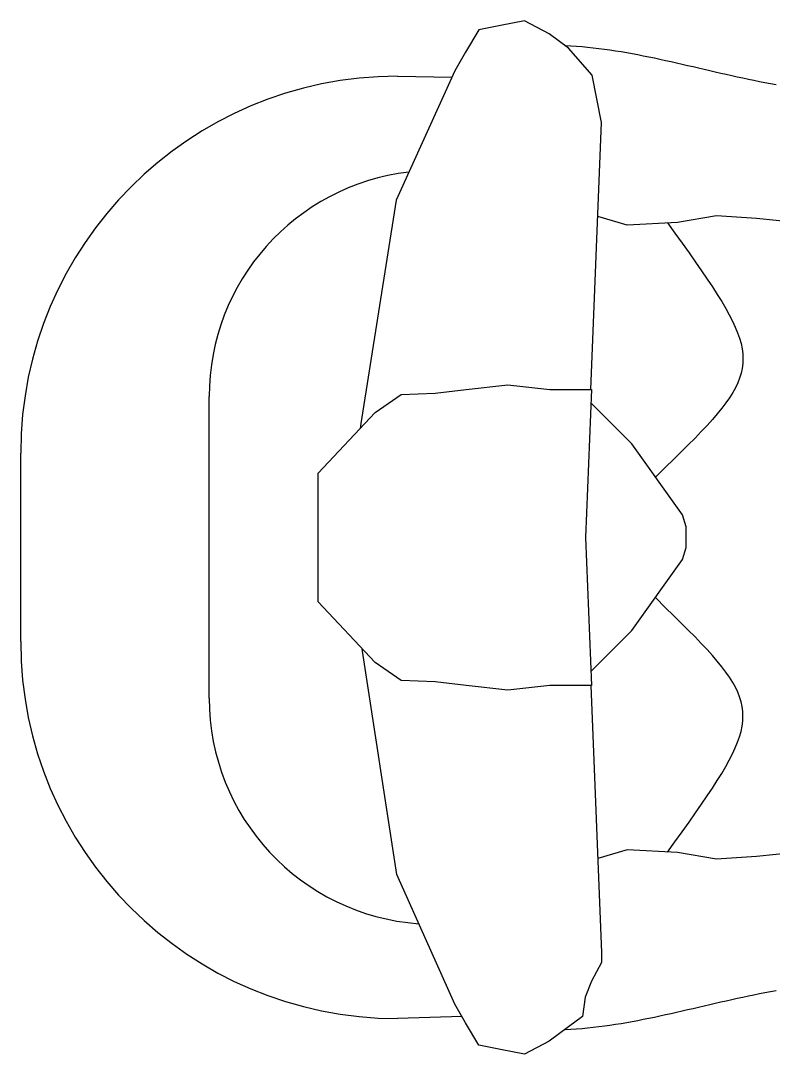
# Model space of a CAD drawing. Header units: millimetres. Extents: x -155 to 94595, y -3153 to 63413.
# Drawn here: x 89082 to 89482, y 45935 to 46484 of the extents above; entities that cross this region are included whole.
import ezdxf

# ---------------------------------------------------------------- set-up
doc = ezdxf.new("R2010")
doc.units = ezdxf.units.MM
doc.layers.add('int', color=185, linetype='Continuous')

msp = doc.modelspace()

# ---------------------------------------------------------------- linework, layer by layer
at = {"layer": 'int'}
for p, q in [((89349.67, 46483.727), (89336.907, 46481.174)), ((89362.864, 46476.802), (89349.67, 46483.727)), ((89325.422, 46478.877), (89318.438, 46466.966)), ((89336.907, 46481.174), (89325.422, 46478.877)), ((89373.135, 46469.098), (89362.864, 46476.802)), ((89318.438, 46466.966), (89312.756, 46457.022)), ((89371.12, 46470.61), (89371.255, 46470.604)), ((89371.255, 46470.604), (89374.247, 46470.441)), ((89385.548, 46454.776), (89373.135, 46469.098)), ((89374.247, 46470.441), (89377.234, 46470.235)), ((89377.234, 46470.235), (89380.216, 46469.989)), ((89380.216, 46469.989), (89383.193, 46469.705)), ((89383.193, 46469.705), (89386.165, 46469.383)), ((89386.165, 46469.383), (89389.134, 46469.026)), ((89389.134, 46469.026), (89392.099, 46468.636)), ((89392.099, 46468.636), (89395.06, 46468.215)), ((89395.06, 46468.215), (89398.017, 46467.764)), ((89398.017, 46467.764), (89400.971, 46467.285)), ((89400.971, 46467.285), (89403.922, 46466.78)), ((89403.922, 46466.78), (89406.87, 46466.25)), ((89406.87, 46466.25), (89409.815, 46465.698)), ((89409.815, 46465.698), (89412.758, 46465.125)), ((89412.758, 46465.125), (89415.698, 46464.534)), ((89415.698, 46464.534), (89418.637, 46463.925)), ((89418.637, 46463.925), (89421.574, 46463.301)), ((89421.574, 46463.301), (89424.509, 46462.663)), ((89424.509, 46462.663), (89427.443, 46462.014)), ((89427.443, 46462.014), (89430.375, 46461.354)), ((89430.375, 46461.354), (89433.307, 46460.687)), ((89433.307, 46460.687), (89436.238, 46460.013)), ((89436.238, 46460.013), (89439.169, 46459.334)), ((89312.756, 46457.022), (89281.59, 46388.457)), ((89282.36, 46454.203), (89311.238, 46453.683)), ((89390.539, 46429.674), (89385.548, 46454.776)), ((89385.548, 46454.776), (89385.548, 46454.776)), ((89439.169, 46459.334), (89442.099, 46458.653)), ((89442.099, 46458.653), (89445.029, 46457.97)), ((89445.029, 46457.97), (89447.959, 46457.289)), ((89447.959, 46457.289), (89450.89, 46456.61)), ((89450.89, 46456.61), (89453.821, 46455.935)), ((89453.821, 46455.935), (89456.753, 46455.267)), ((89456.753, 46455.267), (89459.686, 46454.606)), ((89459.686, 46454.606), (89462.62, 46453.955)), ((89462.62, 46453.955), (89465.555, 46453.316)), ((89465.555, 46453.316), (89468.493, 46452.69)), ((89468.493, 46452.69), (89471.432, 46452.079)), ((89471.432, 46452.079), (89474.373, 46451.485)), ((89474.373, 46451.485), (89477.317, 46450.91)), ((89477.317, 46450.91), (89480.263, 46450.356)), ((89480.263, 46450.356), (89483.212, 46449.823)), ((89384.974, 46287.96), (89390.539, 46429.674)), ((89281.59, 46388.457), (89262.89, 46270.027)), ((89281.59, 46388.457), (89281.59, 46388.457)), ((89404.218, 46375.256), (89388.581, 46379.832)), ((89451.623, 46380.115), (89430.96, 46376.671)), ((89472.848, 46378.753), (89451.623, 46380.115)), ((89493.662, 46376.671), (89472.848, 46378.753)), ((89430.96, 46376.671), (89404.218, 46375.256)), ((89404.218, 46375.256), (89404.218, 46375.256)), ((89425.597, 46376.389), (89429.48, 46370.988)), ((89429.48, 46370.988), (89433.349, 46365.59)), ((89433.349, 46365.59), (89437.003, 46360.465)), ((89437.003, 46360.465), (89440.44, 46355.597)), ((89440.44, 46355.597), (89443.66, 46350.974)), ((89443.66, 46350.974), (89446.662, 46346.582)), ((89446.662, 46346.582), (89449.446, 46342.408)), ((89449.446, 46342.408), (89452.012, 46338.437)), ((89452.012, 46338.437), (89454.358, 46334.657)), ((89454.358, 46334.657), (89456.484, 46331.053)), ((89456.484, 46331.053), (89458.389, 46327.613)), ((89458.389, 46327.613), (89460.074, 46324.322)), ((89460.074, 46324.322), (89461.538, 46321.166)), ((89461.538, 46321.166), (89462.779, 46318.134)), ((89462.779, 46318.134), (89463.798, 46315.21)), ((89463.798, 46315.21), (89464.594, 46312.381)), ((89464.594, 46312.381), (89465.167, 46309.633)), ((89465.167, 46309.633), (89465.515, 46306.954)), ((89465.515, 46306.954), (89465.639, 46304.329)), ((89465.537, 46301.745), (89465.21, 46299.188)), ((89465.639, 46304.329), (89465.537, 46301.745)), ((89464.657, 46296.645), (89463.876, 46294.102)), ((89465.21, 46299.188), (89464.657, 46296.645)), ((89318.794, 46287.96), (89340.82, 46290.407)), ((89340.82, 46290.407), (89363.072, 46287.96)), ((89462.869, 46291.545), (89461.634, 46288.961)), ((89463.876, 46294.102), (89462.869, 46291.545)), ((89182.36, 46124.203), (89182.36, 46284.203)), ((89270.49, 46275.884), (89284.283, 46285.433)), ((89284.283, 46285.433), (89302.273, 46286.124)), ((89302.273, 46286.124), (89318.794, 46287.96)), ((89363.072, 46287.96), (89385.211, 46287.96)), ((89385.211, 46287.96), (89382.071, 46209.466)), ((89460.17, 46286.336), (89458.478, 46283.657)), ((89461.634, 46288.961), (89460.17, 46286.336)), ((89406.67, 46259.181), (89384.929, 46280.921)), ((89456.556, 46280.91), (89454.404, 46278.082)), ((89458.478, 46283.657), (89456.556, 46280.91)), ((89240.227, 46243.622), (89270.49, 46275.884)), ((89452.021, 46275.158), (89449.408, 46272.126)), ((89454.404, 46278.082), (89452.021, 46275.158)), ((89262.89, 46270.027), (89262.464, 46267.328)), ((89446.563, 46268.971), (89443.486, 46265.681)), ((89449.408, 46272.126), (89446.563, 46268.971)), ((89440.176, 46262.241), (89436.633, 46258.639)), ((89443.486, 46265.681), (89440.176, 46262.241)), ((89406.67, 46259.181), (89406.67, 46259.181)), ((89433.555, 46221.542), (89406.67, 46259.181)), ((89436.633, 46258.639), (89432.856, 46254.859)), ((89082.36, 46154.203), (89082.36, 46254.203)), ((89432.856, 46254.859), (89428.846, 46250.889)), ((89424.6, 46246.716), (89419.29, 46241.513)), ((89428.846, 46250.889), (89424.6, 46246.716)), ((89240.227, 46209.466), (89240.227, 46243.622)), ((89240.227, 46243.622), (89240.227, 46243.622)), ((89435.46, 46215.127), (89433.555, 46221.542)), ((89435.46, 46215.127), (89435.46, 46215.127)), ((89435.46, 46204.132), (89435.46, 46215.127)), ((89240.227, 46175.311), (89240.227, 46209.466)), ((89382.071, 46209.466), (89385.211, 46130.973)), ((89433.555, 46197.717), (89435.46, 46204.132)), ((89435.46, 46204.132), (89435.46, 46204.132)), ((89406.67, 46160.078), (89433.555, 46197.717)), ((89270.49, 46143.049), (89240.227, 46175.311)), ((89240.227, 46175.311), (89240.227, 46175.311)), ((89424.6, 46172.217), (89419.153, 46177.554)), ((89428.846, 46168.043), (89424.6, 46172.217)), ((89432.856, 46164.074), (89428.846, 46168.043)), ((89436.633, 46160.294), (89432.856, 46164.074)), ((89384.917, 46138.325), (89406.67, 46160.078)), ((89406.67, 46160.078), (89406.67, 46160.078)), ((89440.176, 46156.691), (89436.633, 46160.294)), ((89443.486, 46153.252), (89440.176, 46156.691)), ((89446.563, 46149.961), (89443.486, 46153.252)), ((89263.755, 46149.135), (89263.555, 46150.442)), ((89281.907, 46030.619), (89263.755, 46149.135)), ((89449.408, 46146.807), (89446.563, 46149.961)), ((89284.283, 46133.499), (89270.49, 46143.049)), ((89452.021, 46143.775), (89449.408, 46146.807)), ((89454.404, 46140.851), (89452.021, 46143.775)), ((89456.556, 46138.023), (89454.404, 46140.851)), ((89458.478, 46135.276), (89456.556, 46138.023)), ((89302.273, 46132.809), (89284.283, 46133.499)), ((89318.794, 46130.973), (89302.273, 46132.809)), ((89340.82, 46128.526), (89318.794, 46130.973)), ((89363.072, 46130.973), (89340.82, 46128.526)), ((89385.211, 46130.973), (89363.072, 46130.973)), ((89384.974, 46130.972), (89390.539, 45989.259)), ((89460.17, 46132.597), (89458.478, 46135.276)), ((89461.634, 46129.972), (89460.17, 46132.597)), ((89462.869, 46127.388), (89461.634, 46129.972)), ((89463.876, 46124.831), (89462.869, 46127.388)), ((89464.657, 46122.288), (89463.876, 46124.831)), ((89465.21, 46119.744), (89464.657, 46122.288)), ((89465.537, 46117.188), (89465.21, 46119.744)), ((89465.515, 46111.978), (89465.639, 46114.603)), ((89465.639, 46114.603), (89465.537, 46117.188)), ((89464.594, 46106.552), (89465.167, 46109.299)), ((89465.167, 46109.299), (89465.515, 46111.978)), ((89462.779, 46100.799), (89463.798, 46103.723)), ((89463.798, 46103.723), (89464.594, 46106.552)), ((89460.074, 46094.611), (89461.538, 46097.766)), ((89461.538, 46097.766), (89462.779, 46100.799)), ((89458.389, 46091.32), (89460.074, 46094.611)), ((89454.358, 46084.276), (89456.484, 46087.879)), ((89456.484, 46087.879), (89458.389, 46091.32)), ((89452.012, 46080.496), (89454.358, 46084.276)), ((89446.662, 46072.35), (89449.446, 46076.525)), ((89449.446, 46076.525), (89452.012, 46080.496)), ((89443.66, 46067.959), (89446.662, 46072.35)), ((89440.44, 46063.336), (89443.66, 46067.959)), ((89437.003, 46058.468), (89440.44, 46063.336)), ((89433.349, 46053.342), (89437.003, 46058.468)), ((89429.48, 46047.945), (89433.349, 46053.342)), ((89404.218, 46043.677), (89388.596, 46039.105)), ((89430.96, 46042.262), (89404.218, 46043.677)), ((89404.218, 46043.677), (89404.218, 46043.677)), ((89425.597, 46042.543), (89429.48, 46047.945)), ((89451.623, 46038.818), (89430.96, 46042.262)), ((89472.848, 46040.18), (89451.623, 46038.818)), ((89493.662, 46042.262), (89472.848, 46040.18)), ((89312.756, 45961.91), (89281.907, 46030.619)), ((89281.907, 46030.619), (89281.907, 46030.619)), ((89390.539, 45989.259), (89390.501, 45983.86)), ((89390.501, 45983.86), (89385.211, 45973.986)), ((89390.501, 45983.86), (89390.501, 45983.86)), ((89385.211, 45973.986), (89381.866, 45965.624)), ((89465.555, 45965.617), (89468.493, 45966.243)), ((89468.493, 45966.243), (89471.432, 45966.853)), ((89471.432, 45966.853), (89474.373, 45967.447)), ((89474.373, 45967.447), (89477.317, 45968.022)), ((89477.317, 45968.022), (89480.263, 45968.577)), ((89480.263, 45968.577), (89483.212, 45969.109)), ((89318.438, 45951.967), (89312.756, 45961.91)), ((89381.866, 45965.624), (89380.465, 45955.332)), ((89442.099, 45960.28), (89445.029, 45960.962)), ((89445.029, 45960.962), (89447.959, 45961.644)), ((89447.959, 45961.644), (89450.89, 45962.323)), ((89450.89, 45962.323), (89453.821, 45962.997)), ((89453.821, 45962.997), (89456.753, 45963.666)), ((89456.753, 45963.666), (89459.686, 45964.327)), ((89459.686, 45964.327), (89462.62, 45964.977)), ((89462.62, 45964.977), (89465.555, 45965.617)), ((89316.629, 45955.347), (89282.36, 45954.203)), ((89380.465, 45955.332), (89373.135, 45949.834)), ((89418.637, 45955.008), (89421.574, 45955.632)), ((89421.574, 45955.632), (89424.509, 45956.269)), ((89424.509, 45956.269), (89427.443, 45956.919)), ((89427.443, 45956.919), (89430.375, 45957.578)), ((89430.375, 45957.578), (89433.307, 45958.246)), ((89433.307, 45958.246), (89436.238, 45958.92)), ((89436.238, 45958.92), (89439.169, 45959.598)), ((89439.169, 45959.598), (89442.099, 45960.28)), ((89325.422, 45940.056), (89318.438, 45951.967)), ((89373.135, 45949.834), (89362.864, 45942.131)), ((89386.165, 45949.55), (89389.134, 45949.906)), ((89389.134, 45949.906), (89392.099, 45950.296)), ((89392.099, 45950.296), (89395.06, 45950.718)), ((89395.06, 45950.718), (89398.017, 45951.169)), ((89398.017, 45951.169), (89400.971, 45951.648)), ((89400.971, 45951.648), (89403.922, 45952.153)), ((89403.922, 45952.153), (89406.87, 45952.683)), ((89406.87, 45952.683), (89409.815, 45953.235)), ((89409.815, 45953.235), (89412.758, 45953.807)), ((89412.758, 45953.807), (89415.698, 45954.399)), ((89415.698, 45954.399), (89418.637, 45955.008)), ((89371.12, 45948.323), (89371.255, 45948.328)), ((89371.255, 45948.328), (89374.247, 45948.492)), ((89374.247, 45948.492), (89377.234, 45948.697)), ((89377.234, 45948.697), (89380.216, 45948.943)), ((89380.216, 45948.943), (89383.193, 45949.228)), ((89383.193, 45949.228), (89386.165, 45949.55)), ((89336.907, 45937.759), (89325.422, 45940.056)), ((89362.864, 45942.131), (89349.67, 45935.206)), ((89349.67, 45935.206), (89336.907, 45937.759))]:
    msp.add_line(p, q, dxfattribs=at)
for centre, radius, start, end in [((89282.36, 46254.203), 200, 90, 180), ((89302.36, 46284.203), 120, 96.69227, 180), ((89282.36, 46154.203), 200, 180, 270), ((89302.36, 46124.203), 120, 180, 265.82536)]:
    msp.add_arc(centre, radius, start, end, dxfattribs=at)

doc.saveas('drawing.dxf')
